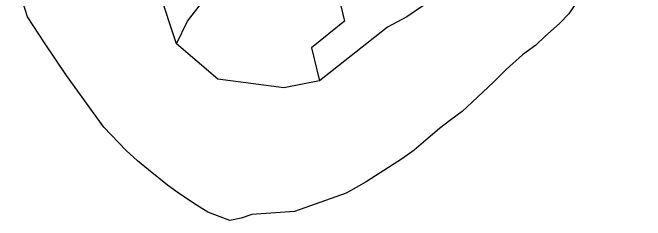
# Model space of a CAD drawing. Extents: x 542152 to 549455, y 1817764 to 1827825.
# Drawn here: x 545198 to 545756, y 1819530 to 1819713 of the extents above; entities that cross this region are included whole.
import ezdxf

# ---------------------------------------------------------------- set-up
doc = ezdxf.new("R2010")
doc.units = 0
doc.layers.add('Level 30', color=7, linetype='Continuous')
doc.layers.add('Level 32', color=7, linetype='Continuous')

msp = doc.modelspace()

# ---------------------------------------------------------------- linework, layer by layer
at = {"layer": 'Level 30'}
for points in [[(545342.64, 1819685.6), (545352.31, 1819705.79), (545376.29, 1819736.43), (545388.72, 1819752.01), (545391.32, 1819751.44), (545409.28, 1819741.86), (545420.85, 1819752.89)], [(545485.88, 1819726.76), (545490.73, 1819705.55), (545461.57, 1819682.25), (545468.76, 1819653.13)]]:
    msp.add_lwpolyline(points, dxfattribs=at)
at = {"layer": 'Level 32'}
for points in [[(545755.89, 1819930.63), (545739.41, 1819909.66), (545713.66, 1819876), (545692.18, 1819845.08), (545680.28, 1819830.57), (545664.31, 1819809.4), (545574.36, 1819729.68), (545561.11, 1819720.14), (545545.77, 1819709.38), (545528.77, 1819700.27), (545468.76, 1819653.13)], [(545342.64, 1819685.6), (545327.38, 1819732.04), (545294.57, 1819799.96), (545280.72, 1819830.37)], [(545695.36, 1819722.61), (545688.48, 1819712.26), (545680.15, 1819703.74), (545667.34, 1819692.09), (545659.42, 1819684.36), (545647.71, 1819676.06), (545633.33, 1819662.99), (545622.28, 1819652.17), (545612.65, 1819643.12), (545603.37, 1819634.24), (545594.52, 1819625.9), (545584.45, 1819618.54), (545574.54, 1819610.82), (545564.46, 1819602.35), (545552.03, 1819591.74), (545541.71, 1819584.35), (545509.82, 1819563.81), (545492.21, 1819553.97), (545446.66, 1819537.82), (545409.01, 1819534.98), (545399.57, 1819531.79), (545389.61, 1819529.9), (545370.42, 1819537.13), (545360.81, 1819542.98), (545345.22, 1819553.35), (545334.68, 1819560.83), (545317.86, 1819574.41), (545308.14, 1819582.35), (545298.41, 1819591.41), (545278.54, 1819612.09), (545245.75, 1819657.71), (545226.42, 1819686.64), (545211.39, 1819709.49), (545198.25, 1819751.54)], [(545468.76, 1819653.13), (545437.29, 1819646.72), (545379.11, 1819654.51), (545342.64, 1819685.6)]]:
    msp.add_lwpolyline(points, dxfattribs=at)

doc.saveas('drawing.dxf')
